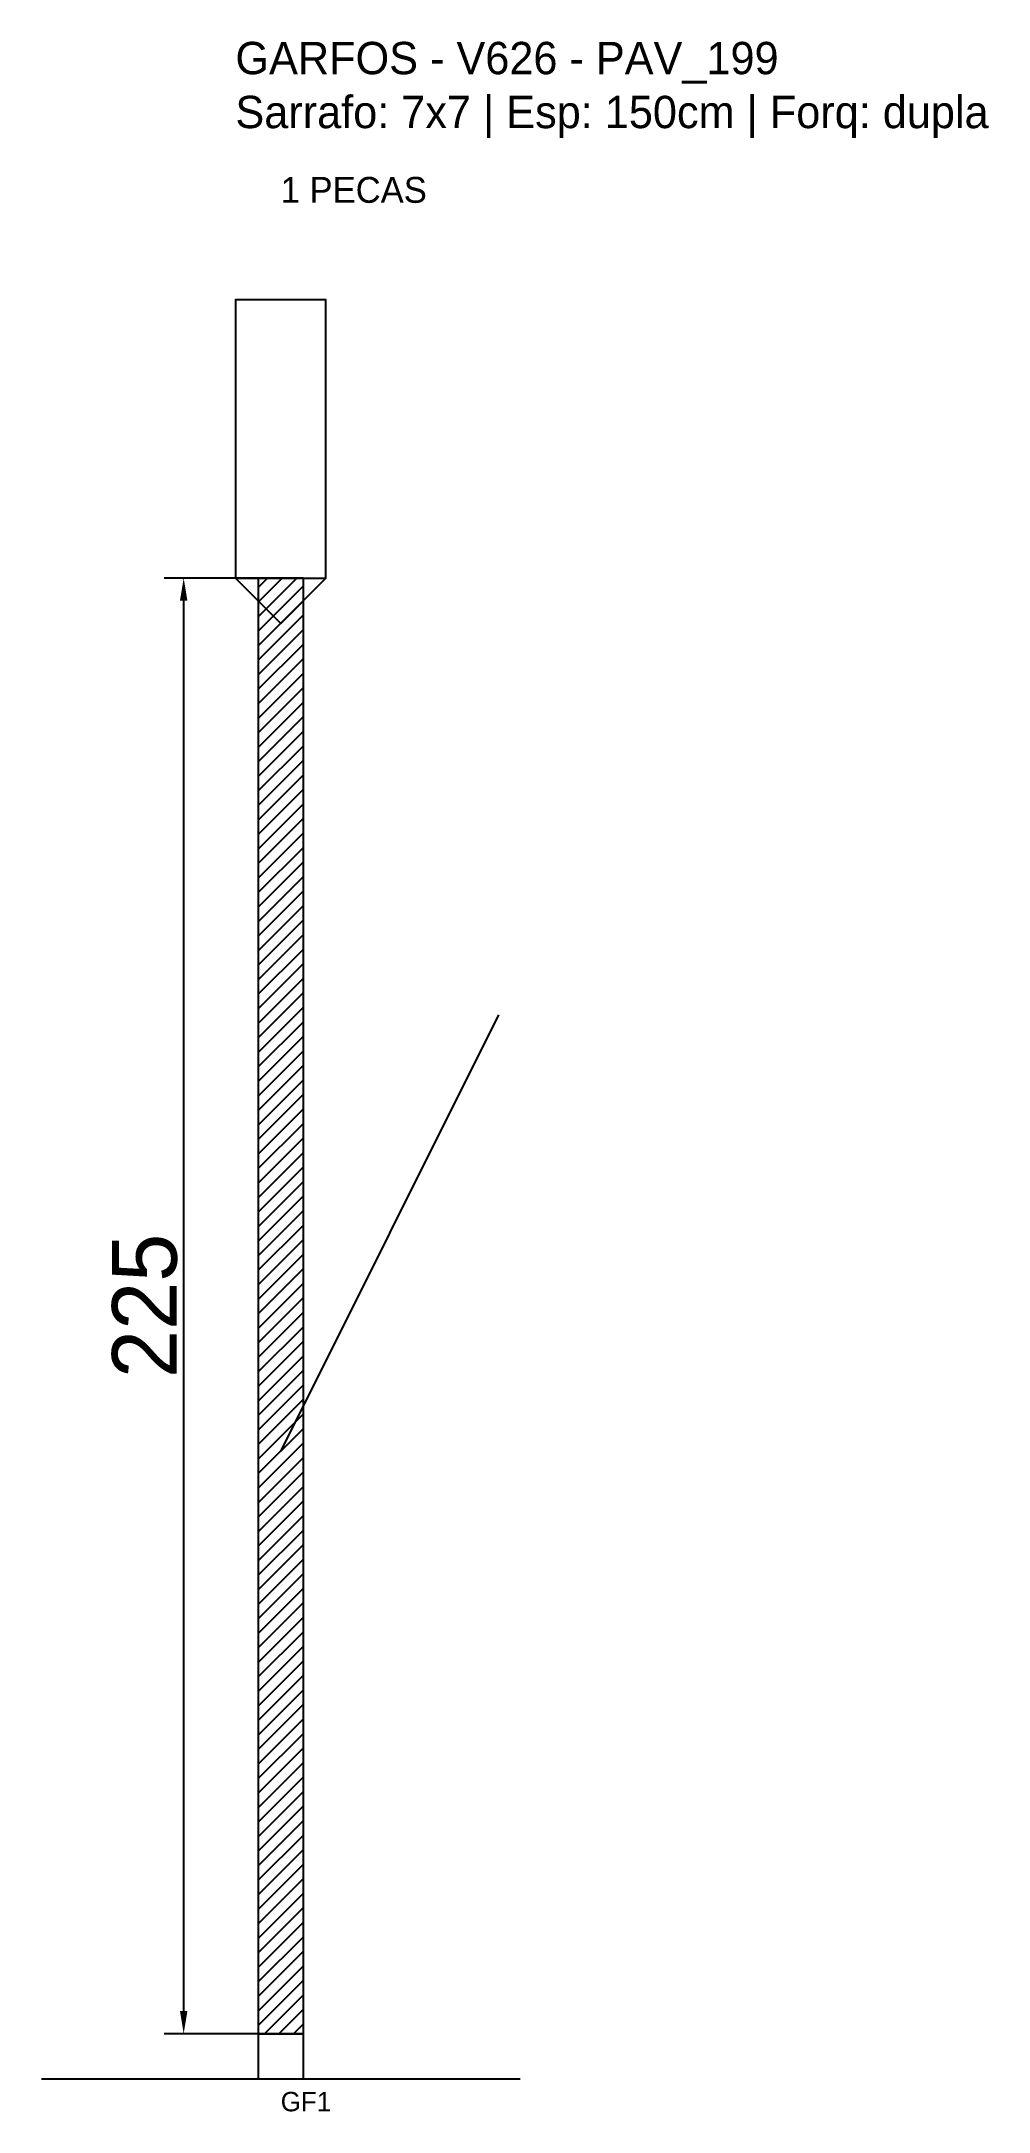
# Model space of a CAD drawing. Header units: metres. Extents: x -30 to 116, y -12 to 308.
import ezdxf

# ---------------------------------------------------------------- set-up
doc = ezdxf.new("R2010")
doc.units = ezdxf.units.M
for name, color, linetype in [('BARRA_ANCORAGEM', 1, 'Continuous'), ('COTA', 241, 'Continuous'), ('GARFOS OK', 3, 'Continuous'), ('NOME DA VIGA', 6, 'Continuous'), ('SARR_7x7', 40, 'Continuous'), ('VIGAS', 3, 'Continuous')]:
    doc.layers.add(name, color=color, linetype=linetype)
doc.dimstyles.new('EZ DXF', dxfattribs={"dimtxt": 10, "dimasz": 3.5, "dimexe": 3, "dimexo": 1.5, "dimgap": 1, "dimtad": 1, "dimdec": 1, "dimdsep": 46, "dimcen": 2.5, "dimazin": 3, "dimtfac": 1, "dimtmove": 0, "dimatfit": 3})

msp = doc.modelspace()

# ---------------------------------------------------------------- hatches: boundary and pattern name
at = {"layer": 'COTA'}
h = msp.add_hatch(dxfattribs=at)
h.set_pattern_fill('ANSI31', scale=0.5)
h.paths.add_polyline_path([(3.5, 0), (10.5, 0), (10.5, 225), (3.5, 225)])

# ---------------------------------------------------------------- linework, layer by layer
at = {"layer": 'BARRA_ANCORAGEM'}
msp.add_line((7, 90), (40.75, 157.5), dxfattribs=at)
at = {"layer": 'GARFOS OK'}
for p, q in [((7, 218), (0, 225)), ((0, 225), (14, 225)), ((7, 218), (14, 225))]:
    msp.add_line(p, q, dxfattribs=at)
at = {"layer": 'GARFOS OK', "linetype": 'CONTINUOUS'}
msp.add_line((-30, -7), (44, -7), dxfattribs=at)
at = {"layer": 'GARFOS OK'}
msp.add_lwpolyline([(3.5, 0), (10.5, 0), (10.5, 225), (3.5, 225), (3.5, 0)], dxfattribs=at)
at = {"layer": 'SARR_7x7'}
msp.add_lwpolyline([(3.5, -7), (10.5, -7), (10.5, 0), (3.5, 0), (3.5, -7)], dxfattribs=at)
at = {"layer": 'VIGAS'}
msp.add_lwpolyline([(0, 225), (14, 225), (14, 268), (0, 268), (0, 225)], dxfattribs=at)

# ---------------------------------------------------------------- texts
at = {"layer": 'NOME DA VIGA'}
for s, height, p in [('1 PECAS', 4, (7, 283)), ('GF1', 3, (7, -12))]:
    msp.add_text(s, height=height, dxfattribs=at).set_placement(p)
at = {"layer": 'NOME DA VIGA', "insert": (0, 293), "char_height": 5, "attachment_point": 7}
msp.add_mtext('GARFOS - V626 - PAV_199\\PSarrafo: 7x7 | Esp: 150cm | Forq: dupla', dxfattribs=at)

# ---------------------------------------------------------------- dimensions: what is measured, and where the dimension line sits
at = {"layer": 'COTA'}
msp.add_linear_dim(base=(-8, 0), p1=(7, 0), p2=(7, 225), angle=90, dimstyle='EZ DXF', dxfattribs=at).render()

doc.saveas('drawing.dxf')
